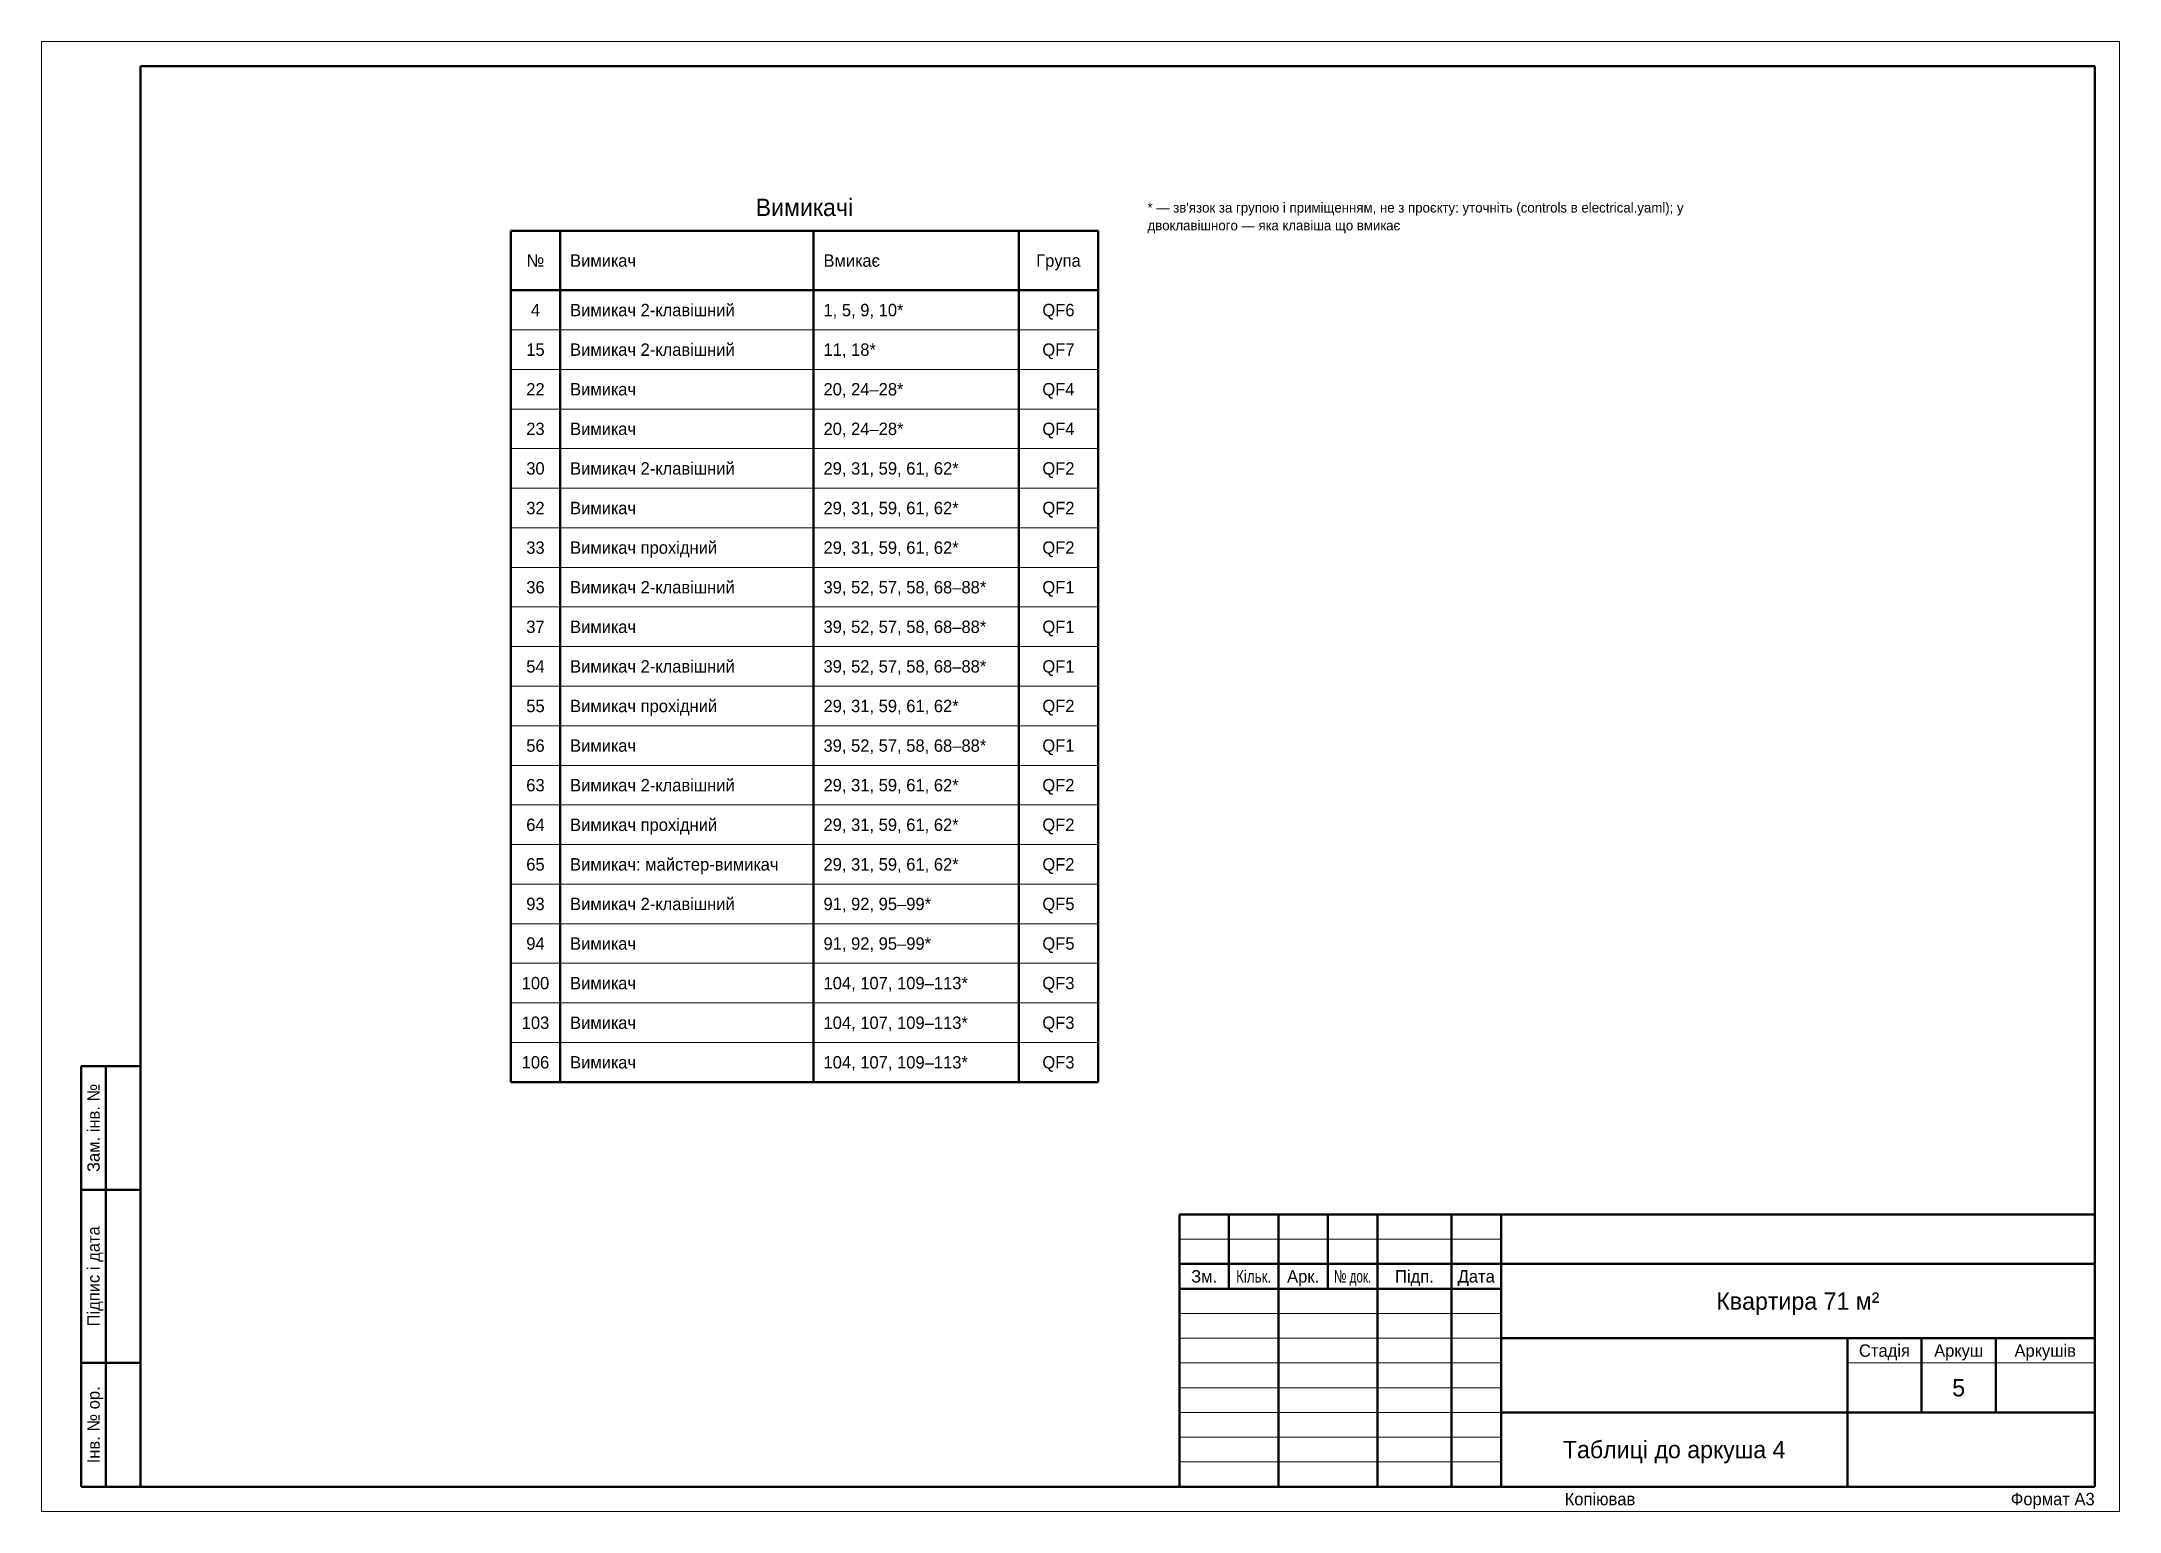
# Paper-space layout '05 Освітлення (продовження)' of a CAD drawing. Header units: millimetres. Extents: x 0 to 420, y 0 to 297.
import ezdxf
from ezdxf.enums import TextEntityAlignment as Align

# ---------------------------------------------------------------- set-up
doc = ezdxf.new("R2010")
doc.units = ezdxf.units.MM
doc.layers.add('A-SHEET', color=7, linetype='Continuous')
doc.layers.add('A-TEXT', color=7, linetype='Continuous')
doc.styles.add('PLEX_LIGHT', font='IBMPlexSans-Light.ttf')

# ---------------------------------------------------------------- blocks, each defined once
blk = doc.blocks.new('STAMP_F3')
at = {"lineweight": 50}
for p, q in [((185, 55), (0, 55)), ((0, 55), (0, 0)), ((10, 40), (10, 55)), ((20, 40), (20, 55)), ((30, 40), (30, 55)), ((40, 40), (40, 55)), ((55, 40), (55, 55)), ((65, 0), (65, 55)), ((185, 0), (185, 55)), ((0, 45), (65, 45)), ((65, 45), (185, 45)), ((0, 40), (65, 40)), ((20, 0), (20, 40)), ((40, 0), (40, 40)), ((55, 0), (55, 40)), ((65, 30), (185, 30)), ((135, 0), (135, 30)), ((150, 15), (150, 30)), ((165, 15), (165, 30)), ((65, 15), (185, 15)), ((0, 0), (185, 0))]:
    blk.add_line(p, q, dxfattribs=at)
at = {"lineweight": 18}
for p, q in [((0, 50), (65, 50)), ((0, 35), (65, 35)), ((0, 30), (65, 30)), ((0, 25), (65, 25)), ((135, 25), (185, 25)), ((0, 20), (65, 20)), ((0, 15), (65, 15)), ((0, 10), (65, 10)), ((0, 5), (65, 5))]:
    blk.add_line(p, q, dxfattribs=at)
at = {"style": 'PLEX_LIGHT'}
for s, p in [('Зм.', (5, 42.5)), ('Арк.', (25, 42.5)), ('Підп.', (47.5, 42.5)), ('Дата', (60, 42.5)), ('Стадія', (142.5, 27.5)), ('Аркуш', (157.5, 27.5)), ('Аркушів', (175, 27.5))]:
    blk.add_text(s, height=2.5, dxfattribs=at).set_placement(p, align=Align.MIDDLE_CENTER)
for s, width, p in [('Кільк.', 0.81045, (15, 42.5)), ('№ док.', 0.701948, (35, 42.5))]:
    blk.add_text(s, height=2.5, dxfattribs=dict(at, width=width)).set_placement(p, align=Align.MIDDLE_CENTER)
for tag, height, p in [('CODE', 5, (125, 50)), ('DATE1', 2.5, (60, 37.5)), ('OBJECT', 3.5, (125, 37.5)), ('DATE2', 2.5, (60, 32.5)), ('OBJECT_2', 3.5, (125, 31.9)), ('DATE3', 2.5, (60, 27.5)), ('DATE4', 2.5, (60, 22.5)), ('BUILDING', 3.5, (100, 22.5)), ('STAGE', 3.5, (142.5, 20)), ('SHEET', 3.5, (157.5, 20)), ('SHEETS', 3.5, (175, 20)), ('DATE5', 2.5, (60, 17.5)), ('BUILDING_2', 3.5, (100, 16.9)), ('DATE6', 2.5, (60, 12.5)), ('DATE7', 2.5, (60, 7.5)), ('IMAGE', 3.5, (100, 7.5)), ('ORG', 2.5, (160, 7.5)), ('ORG_2', 2.5, (160, 3.5)), ('DATE8', 2.5, (60, 2.5)), ('IMAGE_2', 3.5, (100, 1.9))]:
    blk.add_attdef(tag, text='', height=height, dxfattribs=at).set_placement(p, align=Align.MIDDLE_CENTER)
for tag, p in [('ROLE1', (1, 37.5)), ('NAME1', (21, 37.5)), ('ROLE2', (1, 32.5)), ('NAME2', (21, 32.5)), ('ROLE3', (1, 27.5)), ('NAME3', (21, 27.5)), ('ROLE4', (1, 22.5)), ('NAME4', (21, 22.5)), ('ROLE5', (1, 17.5)), ('NAME5', (21, 17.5)), ('ROLE6', (1, 12.5)), ('NAME6', (21, 12.5)), ('ROLE7', (1, 7.5)), ('NAME7', (21, 7.5)), ('ROLE8', (1, 2.5)), ('NAME8', (21, 2.5))]:
    blk.add_attdef(tag, text='', height=2.5, dxfattribs=at).set_placement(p, align=Align.MIDDLE_LEFT)

psp = doc.layouts.new('05 Освітлення (продовження)')

# ---------------------------------------------------------------- linework, layer by layer
at = {"layer": 'A-SHEET', "lineweight": 18}
for p, q in [((420, 297), (0, 297)), ((0, 297), (0, 0)), ((420, 0), (420, 297)), ((94.83, 238.75), (213.54, 238.75)), ((94.83, 230.75), (213.54, 230.75)), ((94.83, 222.75), (213.54, 222.75)), ((94.83, 214.75), (213.54, 214.75)), ((94.83, 206.75), (213.54, 206.75)), ((94.83, 198.75), (213.54, 198.75)), ((94.83, 190.75), (213.54, 190.75)), ((94.83, 182.75), (213.54, 182.75)), ((94.83, 174.75), (213.54, 174.75)), ((94.83, 166.75), (213.54, 166.75)), ((94.83, 158.75), (213.54, 158.75)), ((94.83, 150.75), (213.54, 150.75)), ((94.83, 142.75), (213.54, 142.75)), ((94.83, 134.75), (213.54, 134.75)), ((94.83, 126.75), (213.54, 126.75)), ((94.83, 118.75), (213.54, 118.75)), ((94.83, 110.75), (213.54, 110.75)), ((94.83, 102.75), (213.54, 102.75)), ((94.83, 94.75), (213.54, 94.75)), ((0, 0), (420, 0))]:
    psp.add_line(p, q, dxfattribs=at)
at = {"layer": 'A-SHEET', "lineweight": 50}
for p, q in [((415, 292), (20, 292)), ((20, 292), (20, 5)), ((415, 5), (415, 292)), ((94.83, 258.75), (213.54, 258.75)), ((94.83, 258.75), (94.83, 86.75)), ((104.83, 258.75), (104.83, 86.75)), ((156.05, 258.75), (156.05, 86.75)), ((197.54, 258.75), (197.54, 86.75)), ((213.54, 258.75), (213.54, 86.75)), ((94.83, 246.75), (213.54, 246.75)), ((20, 90), (8, 90)), ((8, 90), (8, 65)), ((13, 65), (13, 90)), ((20, 65), (20, 90)), ((94.83, 86.75), (213.54, 86.75)), ((20, 65), (8, 65)), ((8, 65), (8, 30)), ((8, 65), (20, 65)), ((13, 30), (13, 65)), ((20, 30), (20, 65)), ((20, 30), (8, 30)), ((8, 30), (8, 5)), ((8, 30), (20, 30)), ((13, 5), (13, 30)), ((20, 5), (20, 30)), ((8, 5), (20, 5)), ((20, 5), (415, 5))]:
    psp.add_line(p, q, dxfattribs=at)

# ---------------------------------------------------------------- block references
at = {"layer": 'A-SHEET'}
psp.add_blockref('STAMP_F3', (230, 5), dxfattribs=at).add_auto_attribs({'OBJECT': 'Квартира 71 м²', 'IMAGE': 'Таблиці до аркуша 4', 'SHEET': '5'})

# ---------------------------------------------------------------- texts
at = {"layer": 'A-SHEET', "style": 'PLEX_LIGHT'}
for s, p in [('Зам. інв. №', (10.5, 77.5)), ('Підпис і дата', (10.5, 47.5)), ('Інв. № ор.', (10.5, 17.5))]:
    psp.add_text(s, height=2.5, rotation=90, dxfattribs=at).set_placement(p, align=Align.MIDDLE_CENTER)
psp.add_text('Копіював', height=2.5, dxfattribs=at).set_placement((315, 2.5), align=Align.MIDDLE_CENTER)
psp.add_text('Формат A3', height=2.5, dxfattribs=at).set_placement((415, 2.5), align=Align.MIDDLE_RIGHT)
at = {"layer": 'A-TEXT', "style": 'PLEX_LIGHT'}
for s, height, p in [('Вимикачі', 3.5, (154.19, 263.5)), ('№', 2.5, (99.83, 252.75)), ('Група', 2.5, (205.54, 252.75)), ('4', 2.5, (99.83, 242.75)), ('QF6', 2.5, (205.54, 242.75)), ('15', 2.5, (99.83, 234.75)), ('QF7', 2.5, (205.54, 234.75)), ('22', 2.5, (99.83, 226.75)), ('QF4', 2.5, (205.54, 226.75)), ('23', 2.5, (99.83, 218.75)), ('QF4', 2.5, (205.54, 218.75)), ('30', 2.5, (99.83, 210.75)), ('QF2', 2.5, (205.54, 210.75)), ('32', 2.5, (99.83, 202.75)), ('QF2', 2.5, (205.54, 202.75)), ('33', 2.5, (99.83, 194.75)), ('QF2', 2.5, (205.54, 194.75)), ('36', 2.5, (99.83, 186.75)), ('QF1', 2.5, (205.54, 186.75)), ('37', 2.5, (99.83, 178.75)), ('QF1', 2.5, (205.54, 178.75)), ('54', 2.5, (99.83, 170.75)), ('QF1', 2.5, (205.54, 170.75)), ('55', 2.5, (99.83, 162.75)), ('QF2', 2.5, (205.54, 162.75)), ('56', 2.5, (99.83, 154.75)), ('QF1', 2.5, (205.54, 154.75)), ('63', 2.5, (99.83, 146.75)), ('QF2', 2.5, (205.54, 146.75)), ('64', 2.5, (99.83, 138.75)), ('QF2', 2.5, (205.54, 138.75)), ('65', 2.5, (99.83, 130.75)), ('QF2', 2.5, (205.54, 130.75)), ('93', 2.5, (99.83, 122.75)), ('QF5', 2.5, (205.54, 122.75)), ('94', 2.5, (99.83, 114.75)), ('QF5', 2.5, (205.54, 114.75)), ('100', 2.5, (99.83, 106.75)), ('QF3', 2.5, (205.54, 106.75)), ('103', 2.5, (99.83, 98.75)), ('QF3', 2.5, (205.54, 98.75)), ('106', 2.5, (99.83, 90.75)), ('QF3', 2.5, (205.54, 90.75))]:
    psp.add_text(s, height=height, dxfattribs=at).set_placement(p, align=Align.MIDDLE_CENTER)
for s, height, p in [('двоклавішного — яка клавіша що вмикає', 2, (223.54, 259.85)), ("* — зв'язок за групою і приміщенням, не з проєкту: уточніть (controls в electrical.yaml); у", 2, (223.54, 263.45)), ('Вимикач', 2.5, (106.83, 252.75)), ('Вмикає', 2.5, (158.05, 252.75)), ('Вимикач 2-клавішний', 2.5, (106.83, 242.75)), ('1, 5, 9, 10*', 2.5, (158.05, 242.75)), ('Вимикач 2-клавішний', 2.5, (106.83, 234.75)), ('11, 18*', 2.5, (158.05, 234.75)), ('Вимикач', 2.5, (106.83, 226.75)), ('20, 24–28*', 2.5, (158.05, 226.75)), ('Вимикач', 2.5, (106.83, 218.75)), ('20, 24–28*', 2.5, (158.05, 218.75)), ('Вимикач 2-клавішний', 2.5, (106.83, 210.75)), ('29, 31, 59, 61, 62*', 2.5, (158.05, 210.75)), ('Вимикач', 2.5, (106.83, 202.75)), ('29, 31, 59, 61, 62*', 2.5, (158.05, 202.75)), ('Вимикач прохідний', 2.5, (106.83, 194.75)), ('29, 31, 59, 61, 62*', 2.5, (158.05, 194.75)), ('Вимикач 2-клавішний', 2.5, (106.83, 186.75)), ('39, 52, 57, 58, 68–88*', 2.5, (158.05, 186.75)), ('Вимикач', 2.5, (106.83, 178.75)), ('39, 52, 57, 58, 68–88*', 2.5, (158.05, 178.75)), ('Вимикач 2-клавішний', 2.5, (106.83, 170.75)), ('39, 52, 57, 58, 68–88*', 2.5, (158.05, 170.75)), ('Вимикач прохідний', 2.5, (106.83, 162.75)), ('29, 31, 59, 61, 62*', 2.5, (158.05, 162.75)), ('Вимикач', 2.5, (106.83, 154.75)), ('39, 52, 57, 58, 68–88*', 2.5, (158.05, 154.75)), ('Вимикач 2-клавішний', 2.5, (106.83, 146.75)), ('29, 31, 59, 61, 62*', 2.5, (158.05, 146.75)), ('Вимикач прохідний', 2.5, (106.83, 138.75)), ('29, 31, 59, 61, 62*', 2.5, (158.05, 138.75)), ('Вимикач: майстер-вимикач', 2.5, (106.83, 130.75)), ('29, 31, 59, 61, 62*', 2.5, (158.05, 130.75)), ('Вимикач 2-клавішний', 2.5, (106.83, 122.75)), ('91, 92, 95–99*', 2.5, (158.05, 122.75)), ('Вимикач', 2.5, (106.83, 114.75)), ('91, 92, 95–99*', 2.5, (158.05, 114.75)), ('Вимикач', 2.5, (106.83, 106.75)), ('104, 107, 109–113*', 2.5, (158.05, 106.75)), ('Вимикач', 2.5, (106.83, 98.75)), ('104, 107, 109–113*', 2.5, (158.05, 98.75)), ('Вимикач', 2.5, (106.83, 90.75)), ('104, 107, 109–113*', 2.5, (158.05, 90.75))]:
    psp.add_text(s, height=height, dxfattribs=at).set_placement(p, align=Align.MIDDLE_LEFT)

doc.saveas('drawing.dxf')
